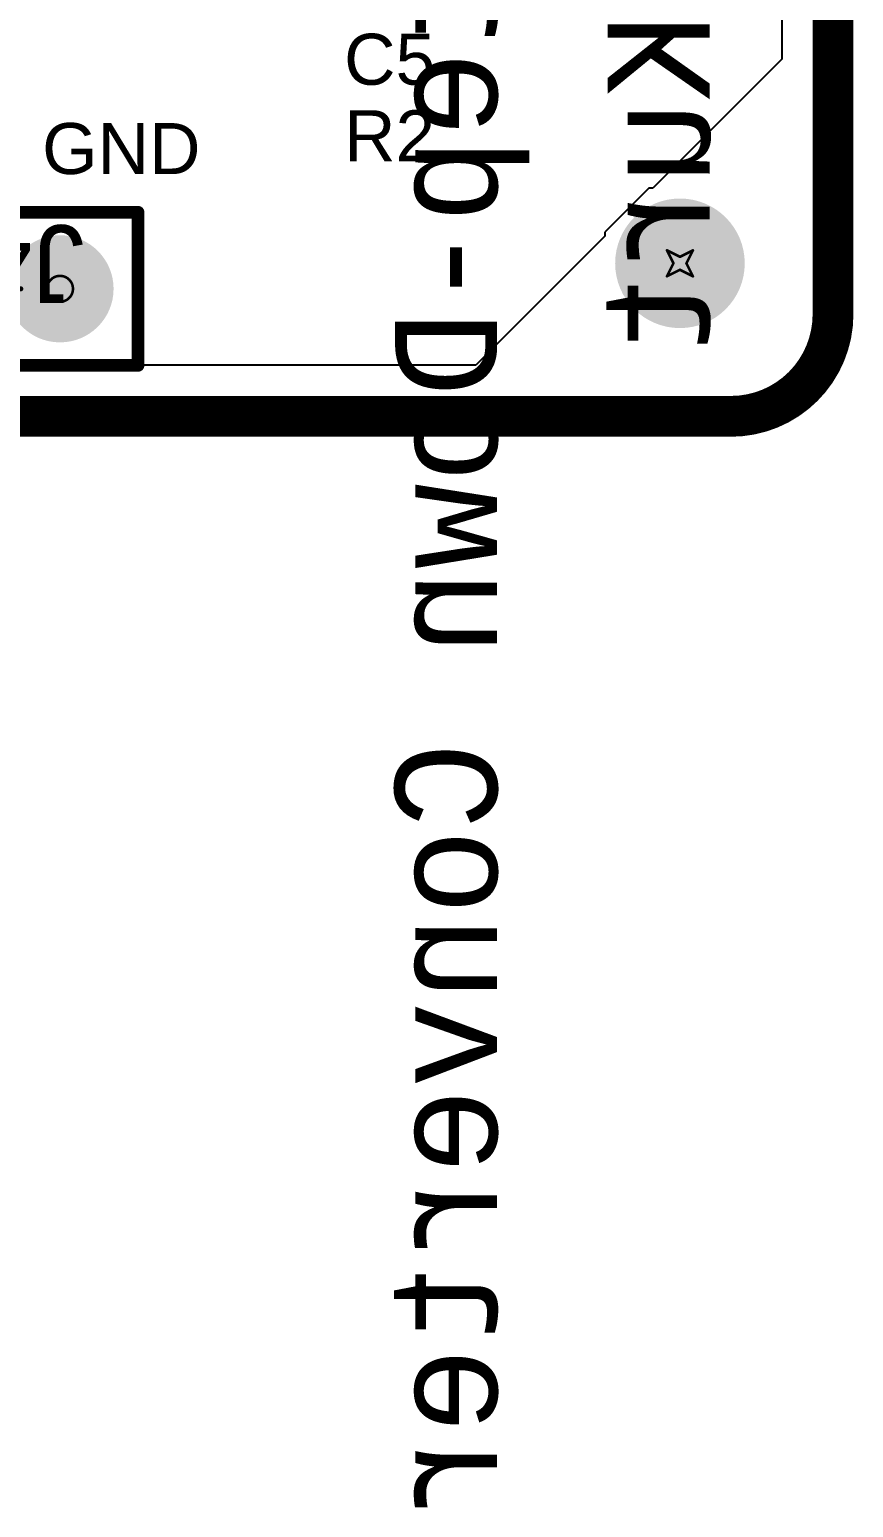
# Model space of a CAD drawing. Header units: millimetres. Extents: x -4.8 to 40.4, y -21.4 to 50.4.
# Drawn here: x 24.25 to 40.4, y -21.39 to 7.58 of the extents above; entities that cross this region are included whole.
import ezdxf

# ---------------------------------------------------------------- set-up
doc = ezdxf.new("R2010")
doc.units = ezdxf.units.MM
for name, color, linetype in [('BottomLayer', 5, 'Continuous'), ('BottomOverlay', 54, 'Continuous'), ('BottomSolder', 6, 'Continuous'), ('DrillDrawing', 1, 'Continuous'), ('KeepOutLayer', 6, 'Continuous'), ('Mechanical2', 216, 'Continuous'), ('Mechanical4', 56, 'Continuous'), ('Mechanical6', 56, 'Continuous'), ('MultiLayer', 9, 'Continuous'), ('PadHoleLayer', 156, 'Continuous'), ('TopLayer', 1, 'Continuous'), ('TopOverlay', 2, 'Continuous'), ('TopSolder', 216, 'Continuous')]:
    doc.layers.add(name, color=color, linetype=linetype)
doc.styles.add('Arial', font='arial.ttf', dxfattribs={"height": 0.2})
doc.styles.add('Consolas', font='consola.ttf', dxfattribs={"height": 0.2})

# ---------------------------------------------------------------- blocks, each defined once
blk = doc.blocks.new('2_1_M____H______2_54___5')
at = {"layer": 'BottomLayer'}
h = blk.add_hatch(color=5, dxfattribs=at)
edge = h.paths.add_edge_path()
edge.add_arc((-1.27, 0), 1, 0, 360)
h = blk.add_hatch(color=5, dxfattribs=at)
edge = h.paths.add_edge_path()
edge.add_arc((1.27, 0), 1, 0, 360)
at = {"layer": 'BottomSolder'}
h = blk.add_hatch(color=6, dxfattribs=at)
edge = h.paths.add_edge_path()
edge.add_arc((-1.27, 0), 1.05, 0, 360)
h = blk.add_hatch(color=6, dxfattribs=at)
edge = h.paths.add_edge_path()
edge.add_arc((1.27, 0), 1.05, 0, 360)
at = {"layer": 'MultiLayer'}
h = blk.add_hatch(color=9, dxfattribs=at)
edge = h.paths.add_edge_path()
edge.add_arc((-1.27, 0), 1, 0, 360)
h = blk.add_hatch(color=9, dxfattribs=at)
edge = h.paths.add_edge_path()
edge.add_arc((1.27, 0), 1, 0, 360)
at = {"layer": 'PadHoleLayer'}
h = blk.add_hatch(color=156, dxfattribs=at)
edge = h.paths.add_edge_path()
edge.add_arc((-1.27, 0), 0.525, 0, 360)
h = blk.add_hatch(color=156, dxfattribs=at)
edge = h.paths.add_edge_path()
edge.add_arc((1.27, 0), 0.525, 0, 360)
at = {"layer": 'TopLayer'}
h = blk.add_hatch(color=1, dxfattribs=at)
edge = h.paths.add_edge_path()
edge.add_arc((-1.27, 0), 1, 0, 360)
h = blk.add_hatch(color=1, dxfattribs=at)
edge = h.paths.add_edge_path()
edge.add_arc((1.27, 0), 1, 0, 360)
at = {"layer": 'TopSolder'}
h = blk.add_hatch(color=216, dxfattribs=at)
edge = h.paths.add_edge_path()
edge.add_arc((-1.27, 0), 1.05, 0, 360)
h = blk.add_hatch(color=216, dxfattribs=at)
edge = h.paths.add_edge_path()
edge.add_arc((1.27, 0), 1.05, 0, 360)
at = {"layer": 'Mechanical2', "const_width": 0.25}
for points in [[(-2.8, 1.5), (-2.8, -1.5)], [(2.8, 1.5), (-2.8, 1.5)], [(2.8, 1.5), (2.8, -1.5)], [(2.8, -1.5), (-2.8, -1.5)]]:
    blk.add_lwpolyline(points, dxfattribs=at)
at = {"layer": 'Mechanical2', "const_width": 0.125}
for points in [[(-2.862, 1.5, 1), (-2.738, 1.5, 1)], [(-2.862, 1.5, 1), (-2.738, 1.5, 1)], [(2.738, 1.5, 1), (2.862, 1.5, 1)], [(2.738, 1.5, 1), (2.862, 1.5, 1)], [(-2.862, -1.5, 1), (-2.738, -1.5, 1)], [(-2.862, -1.5, 1), (-2.738, -1.5, 1)], [(2.738, -1.5, 1), (2.862, -1.5, 1)], [(2.738, -1.5, 1), (2.862, -1.5, 1)]]:
    blk.add_lwpolyline(points, format="xyb", close=True, dxfattribs=at)
at = {"layer": 'Mechanical4'}
for points, const_width in [([(-2.8, 1.5), (-2.8, -1.5)], 0.25), ([(2.8, 1.5), (-2.8, 1.5)], 0.25), ([(2.8, 1.5), (2.8, -1.5)], 0.25), ([(0, 0.5), (0, -0.5)], 0.1), ([(0.5, 0), (-0.5, 0)], 0.1), ([(2.8, -1.5), (-2.8, -1.5)], 0.25)]:
    blk.add_lwpolyline(points, dxfattribs=dict(at, const_width=const_width))
for points, const_width in [([(-2.862, 1.5, 1), (-2.738, 1.5, 1)], 0.125), ([(-2.862, 1.5, 1), (-2.738, 1.5, 1)], 0.125), ([(2.738, 1.5, 1), (2.862, 1.5, 1)], 0.125), ([(2.738, 1.5, 1), (2.862, 1.5, 1)], 0.125), ([(-0.025, 0.5, 1), (0.025, 0.5, 1)], 0.05), ([(-0.525, 0, 1), (-0.475, 0, 1)], 0.05), ([(0.475, 0, 1), (0.525, 0, 1)], 0.05), ([(-0.025, -0.5, 1), (0.025, -0.5, 1)], 0.05), ([(-2.862, -1.5, 1), (-2.738, -1.5, 1)], 0.125), ([(-2.862, -1.5, 1), (-2.738, -1.5, 1)], 0.125), ([(2.738, -1.5, 1), (2.862, -1.5, 1)], 0.125), ([(2.738, -1.5, 1), (2.862, -1.5, 1)], 0.125)]:
    blk.add_lwpolyline(points, format="xyb", close=True, dxfattribs=dict(at, const_width=const_width))
at = {"layer": 'Mechanical6', "const_width": 0.25}
for points in [[(-2.8, 1.5), (-2.8, -1.5)], [(2.8, 1.5), (-2.8, 1.5)], [(2.8, 1.5), (2.8, -1.5)], [(2.8, -1.5), (-2.8, -1.5)]]:
    blk.add_lwpolyline(points, dxfattribs=at)
at = {"layer": 'Mechanical6', "const_width": 0.125}
for points in [[(-2.862, 1.5, 1), (-2.738, 1.5, 1)], [(-2.862, 1.5, 1), (-2.738, 1.5, 1)], [(2.738, 1.5, 1), (2.862, 1.5, 1)], [(2.738, 1.5, 1), (2.862, 1.5, 1)], [(-2.862, -1.5, 1), (-2.738, -1.5, 1)], [(-2.862, -1.5, 1), (-2.738, -1.5, 1)], [(2.738, -1.5, 1), (2.862, -1.5, 1)], [(2.738, -1.5, 1), (2.862, -1.5, 1)]]:
    blk.add_lwpolyline(points, format="xyb", close=True, dxfattribs=at)
at = {"layer": 'Mechanical6'}
blk.add_text('J4', height=1.524, dxfattribs=at).set_placement((-1.746, -1.246))

msp = doc.modelspace()

# ---------------------------------------------------------------- hatches: boundary and pattern name
at = {"layer": 'BottomLayer'}
h = msp.add_hatch(color=5, dxfattribs=at)
edge = h.paths.add_edge_path()
edge.add_arc((37, 3), 1, 0, 360)
at = {"layer": 'BottomSolder'}
h = msp.add_hatch(color=6, dxfattribs=at)
edge = h.paths.add_edge_path()
edge.add_arc((37, 3), 1.05, 0, 360)
at = {"layer": 'MultiLayer'}
h = msp.add_hatch(color=9, dxfattribs=at)
edge = h.paths.add_edge_path()
edge.add_arc((37, 3), 1, 0, 360)
at = {"layer": 'PadHoleLayer'}
h = msp.add_hatch(color=156, dxfattribs=at)
edge = h.paths.add_edge_path()
edge.add_arc((37, 3), 1.27, 0, 360)
at = {"layer": 'TopLayer'}
h = msp.add_hatch(color=1, dxfattribs=at)
edge = h.paths.add_edge_path()
edge.add_arc((37, 3), 1, 0, 360)
at = {"layer": 'TopSolder'}
h = msp.add_hatch(color=216, dxfattribs=at)
edge = h.paths.add_edge_path()
edge.add_arc((37, 3), 1.05, 0, 360)

# ---------------------------------------------------------------- linework, layer by layer
at = {"layer": 'BottomLayer'}
for p, q in [((39, 43), (39, 7)), ((39, 7), (36.47, 4.47)), ((36.391, 4.47), (35.53, 3.609)), ((36.47, 4.47), (36.391, 4.47)), ((35.53, 3.53), (33, 1)), ((35.53, 3.609), (35.53, 3.53)), ((33, 1), (16.966, 1))]:
    msp.add_line(p, q, dxfattribs=at)
at = {"layer": 'DrillDrawing'}
for points, const_width in [([(40, 2), (40, 48)], 0.2), ([(36.746, 3.254), (37, 3.127)], 0.0508), ([(36.746, 3.254), (36.873, 3)], 0.0508), ([(37, 3.127), (37.254, 3.254)], 0.0508), ([(37.127, 3), (37.254, 3.254)], 0.0508), ([(36.746, 2.746), (36.873, 3)], 0.0508), ([(36.746, 2.746), (37, 2.873)], 0.0508), ([(37, 2.873), (37.254, 2.746)], 0.0508), ([(37.127, 3), (37.254, 2.746)], 0.0508), ([(2, 0), (38, 0)], 0.2)]:
    msp.add_lwpolyline(points, dxfattribs=dict(at, const_width=const_width))
for points, const_width in [([(36.733, 3.254, 1), (36.759, 3.254, 1)], 0.0254), ([(36.733, 3.254, 1), (36.759, 3.254, 1)], 0.0254), ([(37.241, 3.254, 1), (37.267, 3.254, 1)], 0.0254), ([(37.241, 3.254, 1), (37.267, 3.254, 1)], 0.0254), ([(36.86, 3, 1), (36.886, 3, 1)], 0.0254), ([(36.86, 3, 1), (36.886, 3, 1)], 0.0254), ([(36.987, 3.127, 1), (37.013, 3.127, 1)], 0.0254), ([(36.987, 3.127, 1), (37.013, 3.127, 1)], 0.0254), ([(36.987, 2.873, 1), (37.013, 2.873, 1)], 0.0254), ([(36.987, 2.873, 1), (37.013, 2.873, 1)], 0.0254), ([(37.114, 3, 1), (37.14, 3, 1)], 0.0254), ([(37.114, 3, 1), (37.14, 3, 1)], 0.0254), ([(25.104, 2.5, 1), (24.596, 2.5, 1)], 0.0508), ([(36.733, 2.746, 1), (36.759, 2.746, 1)], 0.0254), ([(36.733, 2.746, 1), (36.759, 2.746, 1)], 0.0254), ([(37.241, 2.746, 1), (37.267, 2.746, 1)], 0.0254), ([(37.241, 2.746, 1), (37.267, 2.746, 1)], 0.0254), ([(24.583, 2.5, 1), (24.609, 2.5, 1)], 0.0254), ([(25.091, 2.5, 1), (25.117, 2.5, 1)], 0.0254), ([(39.95, 2, 1), (40.05, 2, 1)], 0.1), ([(39.95, 2, 1), (40.05, 2, 1)], 0.1), ([(37.95, 0, 1), (38.05, 0, 1)], 0.1), ([(37.95, 0, 1), (38.05, 0, 1)], 0.1)]:
    msp.add_lwpolyline(points, format="xyb", close=True, dxfattribs=dict(at, const_width=const_width))
at = {"layer": 'DrillDrawing', "const_width": 0.2}
msp.add_lwpolyline([(40, 2, -0.414213), (38, 0)], format="xyb", dxfattribs=at)
at = {"layer": 'KeepOutLayer', "const_width": 0.4}
for points in [[(39.8, 2.001), (39.8, 47.999)], [(40.2, 2), (40.2, 48)], [(39.8, 2), (39.8, 2.001)], [(2, 0.2), (38, 0.2)], [(38, 0.2), (38, 0.2)], [(2, -0.2), (38, -0.2)], [(38, -0.2), (38, -0.2)]]:
    msp.add_lwpolyline(points, dxfattribs=at)
for points in [[(39.8, 2, -0.414213), (38, 0.2)], [(40.2, 1.999, -0.414072), (38, -0.2)], [(39.8, 2, -0.00126), (39.8, 2.001)], [(40.2, 2, -0.001321), (40.2, 1.999)], [(40.2, 2, -0.00012), (40.2, 1.999)]]:
    msp.add_lwpolyline(points, format="xyb", dxfattribs=at)
at = {"layer": 'KeepOutLayer', "const_width": 0.2}
for points in [[(39.7, 2.001, 1), (39.9, 2.001, 1)], [(39.7, 2.001, 1), (39.9, 2.001, 1)], [(39.7, 2.001, 1), (39.9, 2.001, 1)], [(39.7, 2, 1), (39.9, 2, 1)], [(39.7, 2, 1), (39.9, 2, 1)], [(39.7, 2, 1), (39.9, 2, 1)], [(40.1, 2, 1), (40.3, 2, 1)], [(40.1, 2, 1), (40.3, 2, 1)], [(40.1, 2, 1), (40.3, 2, 1)], [(40.1, 1.999, 1), (40.3, 1.999, 1)], [(40.1, 1.999, 1), (40.3, 1.999, 1)], [(40.1, 1.999, 1), (40.3, 1.999, 1)], [(37.9, 0.2, 1), (38.1, 0.2, 1)], [(37.9, 0.2, 1), (38.1, 0.2, 1)], [(37.9, 0.2, 1), (38.1, 0.2, 1)], [(37.9, 0.2, 1), (38.1, 0.2, 1)], [(37.9, -0.2, 1), (38.1, -0.2, 1)], [(37.9, -0.2, 1), (38.1, -0.2, 1)], [(37.9, -0.2, 1), (38.1, -0.2, 1)], [(37.9, -0.2, 1), (38.1, -0.2, 1)]]:
    msp.add_lwpolyline(points, format="xyb", close=True, dxfattribs=at)
at = {"layer": 'TopLayer'}
for p, q in [((39, 43), (39, 7)), ((39, 7), (36.47, 4.47)), ((36.391, 4.47), (35.53, 3.609)), ((36.47, 4.47), (36.391, 4.47)), ((35.53, 3.53), (33, 1)), ((35.53, 3.609), (35.53, 3.53)), ((33, 1), (16.966, 1))]:
    msp.add_line(p, q, dxfattribs=at)

# ---------------------------------------------------------------- block references
at = {"rotation": 180}
msp.add_blockref('2_1_M____H______2_54___5', (23.58, 2.5), dxfattribs=at)

# ---------------------------------------------------------------- texts
at = {"layer": 'BottomOverlay', "style": 'Consolas', "text_generation_flag": 2}
for s, p in [('DC-DC Asynchronous Step-Down Converter', (33.416, 42.749)), ('AslıKurt', (37.581, 14.686))]:
    msp.add_text(s, height=2, rotation=90, dxfattribs=at).set_placement(p)
at = {"layer": 'TopOverlay', "style": 'Arial'}
for s, p in [('C5', (30.417, 6.5)), ('R2', (30.417, 5)), ('GND', (24.499, 4.75))]:
    msp.add_text(s, height=1, dxfattribs=at).set_placement(p)

doc.saveas('drawing.dxf')
